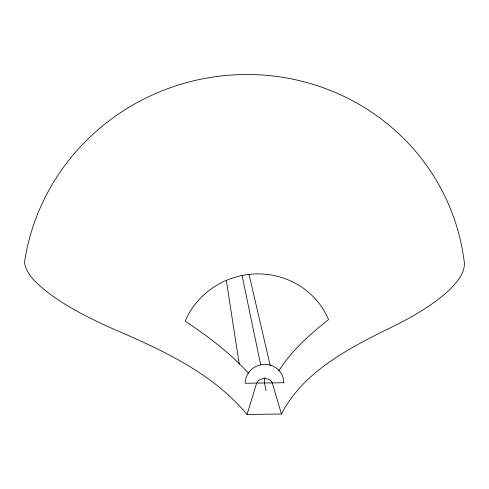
<?xml version="1.0" encoding="UTF-8"?>
<svg xmlns="http://www.w3.org/2000/svg" width="489" height="489" viewBox="0 0 489 489"><rect width="100%" height="100%" fill="white"/><g stroke="black" fill="none" stroke-linecap="round" stroke-linejoin="round"><path stroke-width="0.73" d="M281.456 414.018C302.532 373.07 345.65 350.038 385.271 330.264C407.563 319.549 429.715 307.667 448.211 291.022C456.518 282.819 466.781 272.043 463.896 259.304A222.098 215.46 -12.9 0 0 245.136 74.511A222.098 215.46 -12.9 0 0 24.45 262.789C27.176 277.018 40.055 286.187 50.691 294.671C72.94 310.552 97.739 322.428 122.831 333.076C168.167 352.856 214.873 375.711 247.061 414.495L281.456 414.018L272.281 382.899L269.977 379.88L264.506 378.009L264.476 382.997L266.077 390.693M247.061 414.495L256.658 383.101L259.011 380.014L264.506 378.009M278.767 370.925C291.578 350.595 309.818 334.366 328.547 319.604A77.672 74.738 -13.2 0 0 257.147 273.907A77.672 74.738 -13.2 0 0 185.135 321.077C207.874 336.31 230.068 352.862 248.461 373.266M249.011 274.28L270.24 365.705M242.024 275.35L260.735 365.057M226.358 280.662L239.268 364.122M283.761 382.753L245.16 383.248A19.346 18.521 -13.3 0 1 264.58 364.384A19.346 18.521 -13.3 0 1 283.761 382.753"/></g></svg>
